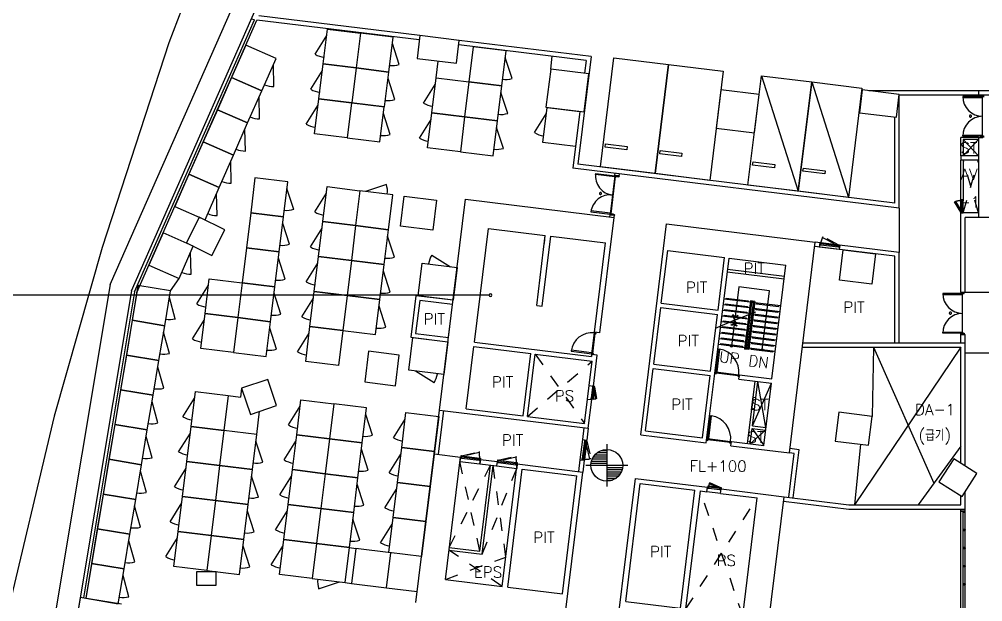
# Model space of a CAD drawing. Header units: millimetres. Extents: x -7614 to 421357, y 87385 to 341757.
# Drawn here: x 75330 to 119063, y 169668 to 196125 of the extents above; entities that cross this region are included whole.
import ezdxf
from ezdxf.enums import TextEntityAlignment as Align

# ---------------------------------------------------------------- set-up
doc = ezdxf.new("R2010")
doc.units = ezdxf.units.MM
doc.header["$LTSCALE"] = 600
doc.header["$MEASUREMENT"] = 0
doc.linetypes.add('HIDDEN', pattern=[2, 1, -1])
doc.layers.add('e-plan', color=9, linetype='CONTINUOUS')
doc.layers.add('e-room-box', color=7, linetype='CONTINUOUS')
doc.styles.add('kiahn', font='romans.shx', dxfattribs={"bigfont": 'cadhs.shx'})

msp = doc.modelspace()

# ---------------------------------------------------------------- linework, layer by layer
at = {"layer": 'e-plan'}
for p, q in [((79456, 184071), (96919, 223713)), ((80422, 183783), (97802, 223235)), ((85763, 204501), (82117, 195060)), ((80567, 183740), (86014, 196104)), ((80663, 183711), (86117, 196091)), ((86014, 196104), (85858, 196123)), ((93489, 195186), (86117, 196091)), ((93513, 195384), (86201, 196282)), ((89128, 194094), (89323, 195682)), ((89323, 195682), (90812, 195499)), ((90812, 195499), (90617, 193911)), ((90812, 195499), (90617, 193911)), ((92300, 195316), (90812, 195499)), ((82117, 195060), (79100, 185765)), ((88756, 194536), (89286, 195384)), ((92105, 193728), (92300, 195316)), ((93513, 195384), (93385, 194342)), ((95300, 195165), (93513, 195384)), ((95172, 194123), (95300, 195165)), ((101285, 194430), (95300, 195165)), ((85613, 194946), (84968, 193482)), ((86986, 194342), (85613, 194946)), ((92573, 194067), (92264, 195018)), ((101062, 194256), (95276, 194967)), ((95936, 194870), (95741, 193282)), ((97425, 194687), (95936, 194870)), ((97230, 193099), (97425, 194687)), ((86341, 192877), (86986, 194342)), ((93385, 194342), (95172, 194123)), ((94252, 193465), (94345, 194224)), ((97697, 193438), (97388, 194389)), ((99452, 193864), (99524, 194445)), ((101285, 194430), (100685, 189542)), ((101062, 194256), (100991, 193675)), ((101707, 189416), (102316, 194379)), ((102316, 194379), (104798, 194074)), ((86886, 193067), (86865, 194067)), ((88561, 192948), (89091, 193796)), ((88933, 192506), (89128, 194094)), ((90617, 193911), (89128, 194094)), ((89128, 194094), (90617, 193911)), ((90617, 193911), (90422, 192323)), ((90617, 193911), (90422, 192323)), ((90617, 193911), (92105, 193728)), ((92105, 193728), (90617, 193911)), ((99452, 193864), (99239, 192127)), ((101189, 193651), (99452, 193864)), ((104188, 189112), (104798, 194074)), ((104798, 194074), (104188, 189112)), ((104798, 194074), (107279, 193770)), ((107279, 193770), (106670, 188807)), ((84968, 193482), (84323, 192018)), ((84968, 193482), (86341, 192877)), ((86341, 192877), (84968, 193482)), ((91910, 192140), (92105, 193728)), ((92378, 192479), (92069, 193430)), ((94057, 191877), (94252, 193465)), ((94252, 193465), (95741, 193282)), ((100976, 191914), (101189, 193651)), ((108407, 188594), (109016, 193556)), ((109016, 193556), (110690, 188313)), ((109016, 193556), (111299, 193276)), ((85696, 191413), (86341, 192877)), ((93685, 192318), (94215, 193167)), ((95741, 193282), (95546, 191694)), ((95741, 193282), (95546, 191694)), ((97230, 193099), (95741, 193282)), ((95741, 193282), (97230, 193099)), ((97035, 191511), (97230, 193099)), ((107174, 192916), (106961, 191179)), ((108911, 192703), (107174, 192916)), ((110690, 188313), (111299, 193276)), ((111299, 193276), (110690, 188313)), ((111299, 193276), (112972, 188033)), ((111299, 193276), (113582, 192996)), ((113582, 192996), (112972, 188033)), ((113592, 192914), (113465, 191882)), ((115269, 192708), (113592, 192914)), ((118870, 192877), (113895, 192877)), ((124220, 192877), (118870, 192877)), ((118870, 192877), (118870, 192677)), ((86241, 191603), (86220, 192603)), ((88726, 190919), (88921, 192507)), ((88921, 192507), (90409, 192324)), ((90422, 192323), (88933, 192506)), ((97502, 191850), (97193, 192801)), ((108698, 190966), (108911, 192703)), ((115143, 191676), (115269, 192708)), ((118870, 192677), (115270, 192677)), ((115270, 187550), (115270, 192677)), ((119055, 192617), (118155, 192617)), ((118155, 192617), (118155, 192577)), ((118155, 192577), (119055, 192577)), ((124020, 192677), (118870, 192677)), ((119130, 192667), (118980, 192667)), ((118980, 192667), (118980, 192617)), ((118980, 192617), (119130, 192617)), ((119055, 190817), (119055, 192617)), ((119055, 192577), (119055, 192617)), ((84323, 192018), (83678, 190554)), ((84323, 192018), (85696, 191413)), ((85696, 191413), (84323, 192018)), ((88354, 191361), (88884, 192209)), ((90409, 192324), (90214, 190736)), ((90409, 192324), (90214, 190736)), ((91898, 192142), (90409, 192324)), ((90422, 192323), (91910, 192140)), ((91703, 190554), (91898, 192142)), ((99094, 190533), (99289, 192121)), ((99239, 192127), (100976, 191914)), ((99289, 192121), (100777, 191938)), ((92171, 190892), (91862, 191844)), ((93490, 190730), (94021, 191579)), ((93862, 190288), (94057, 191877)), ((95546, 191694), (94057, 191877)), ((94057, 191877), (95546, 191694)), ((95546, 191694), (95351, 190106)), ((95546, 191694), (95351, 190106)), ((95546, 191694), (97035, 191511)), ((97035, 191511), (95546, 191694)), ((98722, 190975), (99252, 191823)), ((100777, 191938), (100462, 189368)), ((100777, 191938), (100582, 190350)), ((113465, 191882), (115143, 191676)), ((115070, 187776), (115070, 191685)), ((85051, 189949), (85696, 191413)), ((85596, 190139), (85575, 191139)), ((96840, 189923), (97035, 191511)), ((97307, 190262), (96998, 191213)), ((106961, 191179), (108698, 190966)), ((90214, 190736), (88726, 190919)), ((90214, 190736), (91703, 190554)), ((118070, 189927), (118070, 190757)), ((118870, 190757), (118070, 190757)), ((118155, 190817), (118155, 190857)), ((118155, 190857), (119055, 190857)), ((119055, 190817), (118155, 190817)), ((118870, 190757), (118870, 187127)), ((118870, 190757), (119070, 190757)), ((118980, 190817), (119130, 190817)), ((118980, 190767), (118980, 190817)), ((119130, 190767), (118980, 190767)), ((119055, 190857), (119055, 190817)), ((83678, 190554), (83033, 189090)), ((83678, 190554), (85051, 189949)), ((85051, 189949), (83678, 190554)), ((95351, 190106), (93862, 190288)), ((100582, 190350), (99094, 190533)), ((101919, 190322), (101937, 190471)), ((102912, 190200), (101919, 190322)), ((101937, 190471), (102930, 190349)), ((102930, 190349), (102912, 190200)), ((118170, 190657), (118170, 189927)), ((118170, 189927), (118870, 190657)), ((118870, 189927), (118170, 190657)), ((118870, 190657), (118170, 190657)), ((84406, 188485), (85051, 189949)), ((95351, 190106), (96840, 189923)), ((104400, 190018), (104419, 190167)), ((105393, 189896), (104400, 190018)), ((104419, 190167), (105411, 190045)), ((105411, 190045), (105393, 189896)), ((118870, 189927), (118070, 189927)), ((118070, 189927), (118070, 189727)), ((84951, 188674), (84930, 189675)), ((115270, 187550), (100462, 189368)), ((115070, 187776), (100685, 189542)), ((104188, 189112), (101707, 189416)), ((108619, 189500), (108637, 189649)), ((109611, 189378), (108619, 189500)), ((108637, 189649), (109630, 189527)), ((109630, 189527), (109611, 189378)), ((110902, 189219), (110920, 189368)), ((110920, 189368), (111912, 189246)), ((118870, 189727), (118070, 189727)), ((118070, 187927), (118070, 189727)), ((118070, 189727), (118070, 189727)), ((118170, 189727), (118170, 187927)), ((83033, 189090), (82388, 187625)), ((83033, 189090), (84406, 188485)), ((84406, 188485), (83033, 189090)), ((101489, 189075), (101494, 189115)), ((101489, 189075), (101494, 189115)), ((102357, 188969), (101489, 189075)), ((102357, 188969), (101489, 189075)), ((101494, 189115), (102362, 189008)), ((101494, 189115), (102362, 189008)), ((102362, 189008), (102149, 187272)), ((102362, 189008), (102149, 187272)), ((102191, 187287), (102399, 188984)), ((102191, 187287), (102399, 188984)), ((102362, 189008), (102357, 188969)), ((102362, 189008), (102357, 188969)), ((102362, 189008), (102365, 189033)), ((102365, 189033), (102362, 189008)), ((102402, 189004), (102362, 189008)), ((102362, 189008), (102402, 189004)), ((102365, 189033), (102377, 189133)), ((102564, 189009), (102365, 189033)), ((102365, 189033), (102564, 189009)), ((102564, 189009), (102365, 189033)), ((102399, 188984), (102402, 189004)), ((102402, 189004), (102399, 188984)), ((102519, 188969), (102399, 188984)), ((102399, 188984), (102519, 188969)), ((102521, 188989), (102519, 188969)), ((102519, 188969), (102521, 188989)), ((102561, 188984), (102521, 188989)), ((102521, 188989), (102561, 188984)), ((102564, 189009), (102561, 188984)), ((102561, 188984), (102564, 189009)), ((102564, 189009), (102576, 189108)), ((106670, 188807), (104188, 189112)), ((111894, 189098), (110902, 189219)), ((111912, 189246), (111894, 189098)), ((86030, 188923), (85835, 187335)), ((87519, 188740), (86030, 188923)), ((87324, 187152), (87519, 188740)), ((89110, 186933), (89305, 188521)), ((89305, 188521), (90794, 188338)), ((91994, 188617), (91042, 188308)), ((110690, 188313), (108407, 188594)), ((83761, 187021), (84406, 188485)), ((84306, 187210), (84285, 188210)), ((87791, 187491), (87482, 188443)), ((88739, 187375), (89269, 188223)), ((90794, 188338), (90599, 186750)), ((90794, 188338), (90599, 186750)), ((92283, 188155), (90794, 188338)), ((92088, 186567), (92283, 188155)), ((92631, 186722), (92799, 188092)), ((92799, 188092), (94268, 187912)), ((112972, 188033), (110690, 188313)), ((82388, 187625), (83761, 187021)), ((94268, 187912), (94100, 186542)), ((94407, 178374), (95583, 187952)), ((95583, 187952), (102332, 187123)), ((118170, 187927), (118070, 187927)), ((118070, 187927), (118170, 187927)), ((118070, 187892), (118070, 187927)), ((118070, 187362), (118070, 187892)), ((118120, 187892), (118070, 187892)), ((118120, 187877), (118120, 187892)), ((118120, 187377), (118120, 187877)), ((118170, 187877), (118120, 187877)), ((118170, 187927), (118170, 187892)), ((118170, 187892), (118170, 187877)), ((118170, 187377), (118170, 187877)), ((85835, 187335), (85640, 185747)), ((87324, 187152), (85835, 187335)), ((85835, 187335), (87324, 187152)), ((101285, 187418), (101280, 187378)), ((101285, 187418), (101280, 187378)), ((101280, 187378), (102149, 187272)), ((101280, 187378), (102149, 187272)), ((102154, 187311), (101285, 187418)), ((102154, 187311), (101285, 187418)), ((102134, 187147), (102146, 187247)), ((102149, 187272), (102146, 187247)), ((102146, 187247), (102149, 187272)), ((102344, 187222), (102146, 187247)), ((102146, 187247), (102344, 187222)), ((102344, 187222), (102146, 187247)), ((102149, 187272), (102154, 187311)), ((102149, 187272), (102154, 187311)), ((102189, 187267), (102149, 187272)), ((102149, 187272), (102189, 187267)), ((102191, 187287), (102189, 187267)), ((102189, 187267), (102191, 187287)), ((102310, 187272), (102191, 187287)), ((102191, 187287), (102310, 187272)), ((102308, 187252), (102310, 187272)), ((102310, 187272), (102308, 187252)), ((102347, 187247), (102308, 187252)), ((102308, 187252), (102347, 187247)), ((102332, 187123), (102344, 187222)), ((102344, 187222), (102347, 187247)), ((102347, 187247), (102344, 187222)), ((118120, 187362), (118070, 187362)), ((118070, 187362), (118070, 187327)), ((118870, 187327), (118070, 187327)), ((118070, 187127), (118070, 187327)), ((118070, 187327), (118170, 187327)), ((118170, 187377), (118120, 187377)), ((118120, 187377), (118120, 187362)), ((118170, 187362), (118170, 187377)), ((118170, 187327), (118170, 187362)), ((83494, 187138), (82914, 185974)), ((84658, 186558), (83494, 187138)), ((87129, 185564), (87324, 187152)), ((87596, 185903), (87287, 186855)), ((88916, 185345), (89110, 186933)), ((89110, 186933), (90599, 186750)), ((90599, 186750), (89110, 186933)), ((90599, 186750), (90404, 185162)), ((90599, 186750), (90404, 185162)), ((92088, 186567), (90599, 186750)), ((90599, 186750), (92088, 186567)), ((101689, 181882), (102332, 187123)), ((103538, 177253), (104714, 186831)), ((104714, 186831), (111464, 186002)), ((118070, 183727), (118070, 187127)), ((118270, 183727), (118270, 187127)), ((118870, 187127), (118270, 187127)), ((118870, 187127), (118270, 187127)), ((124070, 187127), (118870, 187127)), ((81858, 186422), (81213, 184957)), ((83230, 185817), (81858, 186422)), ((84078, 185394), (84658, 186558)), ((88544, 185787), (89074, 186635)), ((91893, 184979), (92088, 186567)), ((94100, 186542), (92631, 186722)), ((95994, 181453), (96628, 186615)), ((96628, 186615), (99208, 186298)), ((82914, 185974), (84078, 185394)), ((92361, 185318), (92052, 186270)), ((98818, 183121), (99208, 186298)), ((99066, 183091), (99456, 186267)), ((99165, 185947), (99208, 186298)), ((99412, 185907), (99456, 186267)), ((99456, 186267), (101938, 185963)), ((101441, 181913), (101938, 185963)), ((110288, 176424), (111464, 186002)), ((115270, 185534), (111464, 186002)), ((111662, 185978), (111638, 185779)), ((111672, 185976), (111660, 185877)), ((111660, 185877), (111695, 185873)), ((111707, 185972), (111672, 185976)), ((111695, 185873), (111710, 185871)), ((111701, 185922), (111707, 185972)), ((111716, 185921), (111701, 185922)), ((112531, 185871), (111707, 185972)), ((111710, 185871), (111716, 185921)), ((112504, 185773), (111710, 185871)), ((112510, 185823), (111716, 185921)), ((112525, 185821), (112531, 185871)), ((112531, 185871), (112565, 185867)), ((112575, 185865), (112551, 185667)), ((112565, 185867), (112553, 185767)), ((79100, 185765), (76912, 178097)), ((82585, 184353), (83230, 185817)), ((83131, 184542), (83109, 185542)), ((85640, 185747), (85445, 184159)), ((87129, 185564), (85640, 185747)), ((85640, 185747), (87129, 185564)), ((86934, 183976), (87129, 185564)), ((104474, 183233), (104767, 185615)), ((104767, 185615), (107347, 185298)), ((115070, 185358), (111439, 185803)), ((112551, 185667), (111638, 185779)), ((112551, 185667), (111638, 185779)), ((112504, 185773), (112510, 185823)), ((112518, 185772), (112504, 185773)), ((112510, 185823), (112525, 185821)), ((112553, 185767), (112518, 185772)), ((112551, 185667), (112551, 185667)), ((112561, 184275), (112730, 185645)), ((112730, 185645), (114199, 185465)), ((114199, 185465), (114030, 184095)), ((115270, 181427), (115270, 185534)), ((87401, 184315), (87092, 185267)), ((88349, 184199), (88879, 185047)), ((88721, 183757), (88916, 185345)), ((90404, 185162), (88916, 185345)), ((88916, 185345), (90404, 185162)), ((90404, 185162), (90209, 183574)), ((90404, 185162), (90209, 183574)), ((90404, 185162), (91893, 184979)), ((91893, 184979), (90404, 185162)), ((93431, 183556), (93614, 185045)), ((93614, 185045), (95202, 184850)), ((94056, 185417), (94904, 184887)), ((106888, 179914), (107546, 185274)), ((107055, 182916), (107347, 185298)), ((107546, 185274), (110126, 184957)), ((115070, 181427), (115070, 185358)), ((81213, 184957), (82585, 184353)), ((91698, 183391), (91893, 184979)), ((92166, 183730), (91857, 184682)), ((95202, 184850), (95019, 183361)), ((107470, 184659), (110051, 184342)), ((107485, 184778), (110065, 184461)), ((109493, 179796), (110126, 184957)), ((82196, 183783), (82585, 184353)), ((83761, 182754), (83956, 184342)), ((83956, 184342), (85445, 184159)), ((85445, 184159), (85250, 182571)), ((85445, 184159), (85250, 182571)), ((85445, 184159), (86934, 183976)), ((86934, 183976), (85445, 184159)), ((114030, 184095), (112561, 184275)), ((79456, 184071), (75970, 163180)), ((80422, 183783), (76970, 163097)), ((80567, 183740), (78248, 169842)), ((80663, 183711), (78347, 169826)), ((80717, 184029), (80453, 182451)), ((82196, 183783), (80717, 184029)), ((81933, 182204), (82196, 183783)), ((83390, 183196), (83920, 184044)), ((86739, 182388), (86934, 183976)), ((87206, 182727), (86897, 183678)), ((88526, 182169), (88721, 183757)), ((90209, 183574), (88721, 183757)), ((88721, 183757), (90209, 183574)), ((107990, 183965), (107824, 182615)), ((109379, 183794), (107990, 183965)), ((109049, 181110), (109379, 183794)), ((118070, 183727), (118270, 183727)), ((118220, 183717), (118070, 183717)), ((118070, 183717), (118070, 183667)), ((118220, 183667), (118220, 183717)), ((118270, 183727), (123220, 183727)), ((82414, 182523), (82147, 183487)), ((88154, 182611), (88684, 183459)), ((90209, 183574), (90014, 181986)), ((90209, 183574), (90014, 181986)), ((90209, 183574), (91698, 183391)), ((91698, 183391), (90209, 183574)), ((91503, 181803), (91698, 183391)), ((93332, 183568), (93100, 181683)), ((93506, 183346), (93323, 181857)), ((95019, 183361), (93332, 183568)), ((95019, 183361), (93431, 183556)), ((94995, 183163), (93506, 183346)), ((108509, 183272), (107318, 183418)), ((107417, 183406), (107423, 183455)), ((107423, 183455), (108416, 183333)), ((108517, 183336), (108247, 181143)), ((108552, 183292), (108292, 181177)), ((108573, 183264), (108320, 181199)), ((108643, 183255), (108389, 181191)), ((108416, 183333), (108410, 183284)), ((108671, 183277), (108411, 181163)), ((108715, 183312), (108446, 181118)), ((108715, 183312), (108517, 183336)), ((108668, 183252), (108549, 183267)), ((108671, 183277), (108552, 183292)), ((109898, 183101), (108707, 183247)), ((118145, 183667), (117245, 183667)), ((117245, 183667), (117245, 183627)), ((117245, 183627), (118145, 183627)), ((118070, 183667), (118220, 183667)), ((118145, 181867), (118145, 183667)), ((118145, 183627), (118145, 183667)), ((91971, 182142), (91662, 183093)), ((94812, 181674), (94995, 183163)), ((98818, 183121), (99066, 183091)), ((104133, 180454), (104450, 183035)), ((104450, 183035), (107030, 182718)), ((104474, 183233), (107055, 182916)), ((108445, 182756), (107254, 182902)), ((108477, 183014), (107286, 183160)), ((107354, 182890), (107360, 182939)), ((107360, 182939), (108352, 182817)), ((107385, 183148), (107391, 183197)), ((107391, 183197), (108384, 183075)), ((108741, 182826), (107850, 182475)), ((108352, 182817), (108346, 182768)), ((108384, 183075), (108378, 183026)), ((108542, 183006), (108517, 183009)), ((108636, 182994), (108611, 182997)), ((109867, 182843), (108676, 182989)), ((108769, 182927), (108775, 182977)), ((109761, 182805), (108769, 182927)), ((108801, 183185), (108807, 183235)), ((109793, 183064), (108801, 183185)), ((109767, 182855), (109761, 182805)), ((109799, 183113), (109793, 183064)), ((80453, 182451), (80190, 180873)), ((81933, 182204), (80453, 182451)), ((80453, 182451), (81933, 182204)), ((83195, 181608), (83725, 182456)), ((83566, 181166), (83761, 182754)), ((85250, 182571), (83761, 182754)), ((83761, 182754), (85250, 182571)), ((85250, 182571), (85055, 180983)), ((85250, 182571), (85055, 180983)), ((85250, 182571), (86739, 182388)), ((86739, 182388), (85250, 182571)), ((86544, 180800), (86739, 182388)), ((106713, 180137), (107030, 182718)), ((107758, 182436), (106925, 182083)), ((108382, 182239), (107191, 182386)), ((108414, 182497), (107223, 182644)), ((107290, 182373), (107296, 182423)), ((107296, 182423), (108289, 182301)), ((107322, 182632), (107328, 182681)), ((107328, 182681), (108321, 182559)), ((107716, 182695), (107693, 182664)), ((107693, 182664), (107818, 182571)), ((107824, 182615), (107716, 182695)), ((107850, 182475), (107755, 182571)), ((107755, 182571), (107853, 182340)), ((107853, 182340), (107758, 182436)), ((107818, 182571), (107966, 182630)), ((107947, 182666), (107824, 182615)), ((107966, 182630), (107947, 182666)), ((108321, 182559), (108315, 182510)), ((108478, 182490), (108453, 182493)), ((108510, 182748), (108485, 182751)), ((108573, 182478), (108548, 182481)), ((108604, 182736), (108579, 182739)), ((109803, 182327), (108612, 182473)), ((109835, 182585), (108644, 182731)), ((108705, 182411), (108712, 182461)), ((109698, 182289), (108705, 182411)), ((108737, 182669), (108743, 182719)), ((109730, 182547), (108737, 182669)), ((109736, 182597), (109730, 182547)), ((81669, 180626), (81933, 182204)), ((87012, 181139), (86702, 182090)), ((88331, 180581), (88526, 182169)), ((90014, 181986), (88526, 182169)), ((88526, 182169), (90014, 181986)), ((90014, 181986), (89819, 180398)), ((90014, 181986), (91503, 181803)), ((108350, 181981), (107159, 182128)), ((107259, 182115), (107265, 182165)), ((107265, 182165), (108257, 182043)), ((107643, 182252), (107787, 182313)), ((107658, 182217), (107643, 182252)), ((107781, 182268), (107658, 182217)), ((107781, 182268), (107660, 181280)), ((107888, 182188), (107781, 182268)), ((107787, 182313), (107915, 182219)), ((107915, 182219), (107888, 182188)), ((108257, 182043), (108251, 181994)), ((108289, 182301), (108283, 182252)), ((108415, 181973), (108390, 181976)), ((108447, 182231), (108422, 182235)), ((108509, 181962), (108484, 181965)), ((108541, 182220), (108516, 182223)), ((109740, 181811), (108549, 181957)), ((109772, 182069), (108581, 182215)), ((108642, 181895), (108648, 181945)), ((108674, 182153), (108680, 182203)), ((109666, 182031), (108674, 182153)), ((109672, 182081), (109666, 182031)), ((109704, 182339), (109698, 182289)), ((82151, 180945), (81883, 181908)), ((87959, 181023), (88489, 181871)), ((93017, 180182), (93200, 181670)), ((93100, 181683), (94788, 181475)), ((93200, 181670), (94788, 181475)), ((93323, 181857), (94812, 181674)), ((101321, 180935, 0), (101436, 181878, 0)), ((101363, 180950, 0), (101474, 181853, 0)), ((101689, 181882), (101441, 181913)), ((108287, 181465), (107096, 181611)), ((108319, 181723), (107128, 181870)), ((107195, 181599), (107201, 181649)), ((107201, 181649), (108194, 181527)), ((107227, 181857), (107233, 181907)), ((107233, 181907), (108226, 181785)), ((108194, 181527), (108188, 181477)), ((108226, 181785), (108219, 181735)), ((108383, 181715), (108358, 181718)), ((108478, 181704), (108453, 181707)), ((109708, 181553), (108517, 181699)), ((108610, 181637), (108616, 181687)), ((109603, 181515), (108610, 181637)), ((109635, 181773), (108642, 181895)), ((109609, 181565), (109603, 181515)), ((109641, 181823), (109635, 181773)), ((117245, 181867), (117245, 181907)), ((117245, 181907), (118145, 181907)), ((118145, 181867), (117245, 181867)), ((118070, 181867), (118220, 181867)), ((118070, 181817), (118070, 181867)), ((118220, 181817), (118070, 181817)), ((118070, 181427), (118070, 181807)), ((118070, 181807), (118270, 181807)), ((118145, 181907), (118145, 181867)), ((118220, 181867), (118220, 181817)), ((118270, 181427), (118270, 181807)), ((85055, 180983), (83566, 181166)), ((94788, 181475), (94605, 179987)), ((95622, 178426), (95970, 181255)), ((95970, 181255), (98550, 180938)), ((95994, 181453), (101304, 180801)), ((106947, 180108), (107075, 181150)), ((107114, 181145), (106986, 180104)), ((108255, 181207), (107064, 181353)), ((107075, 181150), (107114, 181145)), ((107164, 181341), (107170, 181391)), ((107170, 181391), (108162, 181269)), ((108162, 181269), (108156, 181219)), ((108446, 181118), (108247, 181143)), ((108411, 181163), (108292, 181177)), ((108414, 181188), (108295, 181202)), ((108352, 181457), (108327, 181460)), ((108446, 181446), (108421, 181449)), ((109645, 181036), (108454, 181183)), ((109677, 181295), (108486, 181441)), ((108547, 181121), (108553, 181171)), ((109540, 180999), (108547, 181121)), ((108579, 181379), (108585, 181429)), ((109571, 181257), (108579, 181379)), ((109577, 181307), (109571, 181257)), ((110877, 181227), (118070, 181227)), ((110902, 181427), (118270, 181427)), ((118070, 181227), (113241, 174077)), ((114107, 181227), (114039, 178089)), ((114107, 181227), (116844, 175058)), ((118070, 175957), (118070, 181227)), ((118270, 175832), (118270, 181427)), ((80190, 180873), (79927, 179295)), ((80190, 180873), (81669, 180626)), ((81669, 180626), (80190, 180873)), ((81406, 179048), (81669, 180626)), ((85055, 180983), (86544, 180800)), ((91183, 181042), (91012, 179652)), ((92573, 180871), (91183, 181042)), ((92402, 179481), (92573, 180871)), ((98203, 178109), (98550, 180938)), ((98401, 178085), (98749, 180914)), ((98749, 180914), (101329, 180597)), ((101304, 180801), (101316, 180901)), ((101304, 180801), (101316, 180901)), ((101316, 180901), (101304, 180801)), ((101564, 180870), (101316, 180901)), ((101392, 179466), (101564, 180870)), ((109546, 181049), (109540, 180999)), ((118270, 180977), (121420, 180977)), ((81888, 179366), (81620, 180330)), ((89819, 180398), (88331, 180581)), ((94605, 179987), (93017, 180182)), ((101193, 179490), (101329, 180597)), ((103761, 177427), (104108, 180255)), ((104108, 180255), (106689, 179939)), ((104133, 180454), (106713, 180137)), ((86610, 179762), (85425, 179365)), ((87007, 178576), (86610, 179762)), ((94163, 179615), (93315, 180145)), ((106342, 177110), (106689, 179939)), ((106516, 176887), (106888, 179914)), ((106922, 180111), (106912, 180032)), ((106912, 180032), (106957, 180027)), ((106947, 180108), (106922, 180111)), ((106942, 180069), (106947, 180108)), ((106962, 180066), (106942, 180069)), ((106986, 180104), (106947, 180108)), ((106947, 180108), (107989, 179980)), ((106957, 180027), (106962, 180066)), ((106962, 180066), (107964, 179943)), ((107959, 179904), (107964, 179943)), ((108004, 179898), (107959, 179904)), ((107964, 179943), (107984, 179941)), ((107984, 179941), (107989, 179980)), ((107989, 179980), (108014, 179977)), ((107999, 179778), (108024, 179976)), ((107999, 179778), (109468, 179597)), ((108014, 179977), (108004, 179898)), ((108024, 179976), (109493, 179796)), ((85425, 179365), (85375, 178963)), ((85425, 179365), (85821, 178180)), ((91012, 179652), (92402, 179481)), ((101118, 178875), (101193, 179490)), ((101193, 179490), (101392, 179466)), ((101345, 179411), (101284, 178915)), ((101395, 179405), (101334, 178909)), ((101347, 179426), (101345, 179411)), ((101345, 179411), (101395, 179405)), ((101351, 179461), (101347, 179426)), ((101450, 179448), (101351, 179461)), ((101446, 179414), (101381, 178888)), ((101395, 179405), (101396, 179420)), ((101396, 179420), (101446, 179414)), ((101446, 179414), (101450, 179448)), ((108605, 177658), (109468, 179597)), ((108643, 178948), (108734, 179688)), ((108762, 178933), (108853, 179673)), ((109221, 177582), (108853, 179673)), ((109121, 176769), (109468, 179597)), ((79927, 179295), (79663, 177717)), ((79927, 179295), (81406, 179048)), ((81406, 179048), (79927, 179295)), ((81143, 177470), (81406, 179048)), ((82760, 178069), (83290, 178917)), ((83132, 177627), (83327, 179215)), ((83327, 179215), (84816, 179032)), ((84816, 179032), (84621, 177444)), ((84816, 179032), (85375, 178963)), ((100982, 177768), (101118, 178875)), ((101118, 178875), (101316, 178850)), ((101278, 178865), (101282, 178900)), ((101282, 178900), (101284, 178915)), ((101284, 178915), (101334, 178909)), ((101334, 178909), (101332, 178894)), ((101332, 178894), (101381, 178888)), ((101381, 178888), (101377, 178853)), ((108637, 178979), (108564, 178384)), ((108574, 178382), (108647, 178978)), ((108647, 178978), (108637, 178979)), ((108762, 178933), (108643, 178948)), ((108696, 178397), (108762, 178933)), ((81624, 177788), (81357, 178752)), ((85821, 178180), (87007, 178576)), ((87551, 177698), (88081, 178546)), ((87922, 177256), (88117, 178844)), ((88117, 178844), (89606, 178661)), ((89606, 178661), (89411, 177073)), ((89606, 178661), (89411, 177073)), ((91095, 178478), (89606, 178661)), ((90900, 176890), (91095, 178478)), ((101156, 177545), (101316, 178850)), ((101377, 178853), (101278, 178865)), ((76912, 178097), (74690, 168710)), ((86109, 177261), (86239, 178320)), ((91367, 177229), (91058, 178180)), ((92688, 176671), (92883, 178259)), ((92883, 178259), (94372, 178076)), ((94163, 176389), (94407, 178374)), ((94372, 178076), (94177, 176488)), ((94362, 176364), (94605, 178349)), ((94407, 178374), (101156, 177545)), ((95622, 178426), (98203, 178109)), ((98401, 178085), (100982, 177768)), ((106575, 177081), (106703, 178122)), ((106743, 178118), (106615, 177076)), ((106703, 178122), (106743, 178118)), ((108386, 176859), (108577, 178412)), ((108564, 178384), (108574, 178382)), ((108577, 178412), (108696, 178397)), ((108605, 177658), (108696, 178397)), ((112530, 178274), (112369, 176964)), ((114039, 178089), (112530, 178274)), ((113878, 176779), (114039, 178089)), ((79663, 177717), (79400, 176138)), ((79663, 177717), (81143, 177470)), ((81143, 177470), (79663, 177717)), ((82937, 176039), (83132, 177627)), ((84621, 177444), (83132, 177627)), ((83132, 177627), (84621, 177444)), ((92316, 177112), (92847, 177961)), ((100958, 177569), (100892, 177033)), ((108605, 177658), (109221, 177582)), ((80879, 175892), (81143, 177470)), ((81361, 176210), (81093, 177174)), ((82565, 176481), (83095, 177329)), ((84621, 177444), (84426, 175856)), ((84621, 177444), (84426, 175856)), ((86109, 177261), (84621, 177444)), ((85914, 175673), (86109, 177261)), ((87727, 175668), (87922, 177256)), ((89411, 177073), (87922, 177256)), ((87922, 177256), (89411, 177073)), ((101156, 177545), (101090, 177009)), ((103538, 177253), (106516, 176887)), ((103761, 177427), (106342, 177110)), ((108506, 176844), (108591, 177539)), ((109206, 177463), (108506, 176844)), ((108591, 177539), (109121, 176769)), ((108591, 177539), (109206, 177463)), ((86382, 176012), (86073, 176963)), ((87356, 176110), (87886, 176958)), ((89411, 177073), (89216, 175485)), ((89411, 177073), (89216, 175485)), ((89411, 177073), (90900, 176890)), ((90900, 176890), (89411, 177073)), ((90705, 175302), (90900, 176890)), ((100892, 177033), (100780, 176120)), ((100892, 177033), (100780, 176120)), ((100892, 177033), (100780, 176120)), ((100984, 176962), (100886, 176168)), ((100892, 177033), (101090, 177009)), ((101033, 176956), (100936, 176162)), ((100986, 176977), (100984, 176962)), ((101085, 176964), (100984, 176141)), ((100984, 176962), (101033, 176956)), ((100990, 177011), (100986, 176977)), ((101089, 176999), (100990, 177011)), ((101033, 176956), (101035, 176970)), ((101035, 176970), (101085, 176964)), ((101085, 176964), (101089, 176999)), ((102000, 176824), (102000, 174904)), ((106550, 177084), (106540, 177005)), ((106540, 177005), (106585, 176999)), ((106575, 177081), (106550, 177084)), ((106570, 177041), (106575, 177081)), ((106590, 177039), (106570, 177041)), ((106615, 177076), (106575, 177081)), ((106575, 177081), (107617, 176953)), ((106585, 176999), (106590, 177039)), ((106590, 177039), (107592, 176916)), ((107588, 176876), (107592, 176916)), ((107632, 176871), (107588, 176876)), ((107592, 176916), (107612, 176914)), ((107612, 176914), (107617, 176953)), ((107617, 176953), (107642, 176950)), ((107628, 176750), (107652, 176949)), ((107628, 176750), (110288, 176424)), ((107642, 176950), (107632, 176871)), ((107652, 176949), (109121, 176769)), ((112369, 176964), (113878, 176779)), ((113520, 176823), (113241, 174077)), ((118070, 176740), (116128, 174077)), ((91172, 175641), (90863, 176592)), ((92121, 175524), (92652, 176373)), ((92493, 175082), (92688, 176671)), ((94177, 176488), (92688, 176671)), ((92688, 176671), (94177, 176488)), ((93334, 169639), (94163, 176389)), ((94177, 176488), (93982, 174900)), ((94163, 176389), (95354, 176242)), ((95371, 176301), (95359, 176201)), ((95406, 176296), (95371, 176301)), ((95400, 176247), (95406, 176296)), ((95415, 176245), (95400, 176247)), ((95406, 176296), (96230, 176195)), ((95409, 176195), (95415, 176245)), ((95415, 176245), (96209, 176148)), ((101391, 176248), (102000, 176248)), ((101463, 176344), (102000, 176344)), ((101568, 176440), (102000, 176440)), ((101741, 176536), (102000, 176536)), ((110260, 174412), (110504, 176397)), ((110504, 176397), (110288, 176424)), ((110726, 176571), (110312, 176622)), ((110458, 174388), (110726, 176571)), ((79400, 176138), (79137, 174560)), ((79400, 176138), (80879, 175892)), ((80879, 175892), (79400, 176138)), ((80616, 174313), (80879, 175892)), ((82742, 174451), (82937, 176039)), ((84426, 175856), (82937, 176039)), ((82937, 176039), (84426, 175856)), ((84426, 175856), (84231, 174268)), ((84426, 175856), (84231, 174268)), ((84426, 175856), (85914, 175673)), ((85914, 175673), (84426, 175856)), ((94672, 170684), (95354, 176242)), ((95354, 176242), (95330, 176044)), ((95330, 176044), (96243, 175932)), ((95359, 176201), (95394, 176197)), ((95394, 176197), (95409, 176195)), ((95409, 176195), (96203, 176098)), ((96203, 176098), (96209, 176148)), ((96218, 176096), (96203, 176098)), ((96209, 176148), (96224, 176146)), ((96253, 176092), (96218, 176096)), ((96224, 176146), (96230, 176195)), ((96230, 176195), (96265, 176191)), ((96239, 171963), (96719, 175873)), ((96267, 176130), (96243, 175932)), ((96243, 175932), (96267, 176130)), ((96243, 175932), (96997, 175839)), ((96265, 176191), (96253, 176092)), ((96267, 176130), (97022, 176038)), ((96267, 176130), (97022, 176038)), ((96344, 171829), (96838, 175859)), ((97022, 176038), (96997, 175839)), ((97022, 176038), (96997, 175839)), ((96997, 175839), (97910, 175727)), ((97039, 176096), (97027, 175997)), ((97027, 175997), (97061, 175992)), ((97074, 176092), (97039, 176096)), ((97061, 175992), (97076, 175991)), ((97068, 176042), (97074, 176092)), ((97082, 176040), (97068, 176042)), ((97074, 176092), (97897, 175991)), ((97076, 175991), (97082, 176040)), ((97076, 175991), (97870, 175893)), ((97082, 176040), (97876, 175943)), ((97252, 170367), (97935, 175926)), ((97870, 175893), (97876, 175943)), ((97885, 175891), (97870, 175893)), ((97876, 175943), (97891, 175941)), ((97920, 175887), (97885, 175891)), ((97891, 175941), (97897, 175991)), ((97897, 175991), (97932, 175986)), ((97935, 175926), (97910, 175727)), ((97932, 175986), (97920, 175887)), ((97935, 175926), (100912, 175560)), ((100780, 176120), (100714, 175584)), ((100780, 176120), (100978, 176096)), ((100880, 176118), (100885, 176153)), ((100980, 176106), (100880, 176118)), ((100885, 176153), (100886, 176168)), ((100886, 176168), (100936, 176162)), ((100978, 176096), (100912, 175560)), ((100936, 176162), (100934, 176147)), ((100934, 176147), (100984, 176141)), ((100984, 176141), (100980, 176106)), ((101040, 175864), (102960, 175864)), ((101286, 175960), (102000, 175960)), ((101306, 176056), (102000, 176056)), ((101340, 176152), (102000, 176152)), ((117746, 176166), (117074, 175112)), ((118800, 175495), (117746, 176166)), ((81098, 174632), (80830, 175596)), ((82370, 174893), (82900, 175741)), ((85719, 174085), (85914, 175673)), ((86187, 174424), (85878, 175375)), ((87161, 174522), (87691, 175370)), ((87532, 174080), (87727, 175668)), ((89216, 175485), (87727, 175668)), ((87727, 175668), (89216, 175485)), ((89216, 175485), (89021, 173897)), ((89216, 175485), (89021, 173897)), ((89216, 175485), (90705, 175302)), ((90705, 175302), (89216, 175485)), ((97500, 170337), (98159, 175697)), ((98159, 175697), (100640, 175392)), ((99982, 170032), (100640, 175392)), ((100084, 168811), (100912, 175560)), ((102000, 175768), (102713, 175768)), ((102000, 175672), (102694, 175672)), ((102000, 175576), (102660, 175576)), ((102000, 175480), (102609, 175480)), ((102000, 175384), (102537, 175384)), ((118128, 174441), (118800, 175495)), ((90510, 173714), (90705, 175302)), ((90977, 174053), (90668, 175004)), ((92298, 173494), (92493, 175082)), ((93982, 174900), (92493, 175082)), ((92493, 175082), (93982, 174900)), ((102000, 175288), (102432, 175288)), ((102000, 175192), (102258, 175192)), ((102466, 168518), (103295, 175267)), ((102860, 169679), (103518, 175038)), ((103295, 175267), (106570, 174865)), ((103518, 175038), (106000, 174734)), ((117074, 175112), (118128, 174441)), ((79137, 174560), (78873, 172982)), ((80616, 174313), (79137, 174560)), ((79137, 174560), (80616, 174313)), ((91927, 173936), (92457, 174785)), ((93982, 174900), (93787, 173312)), ((105342, 169374), (106000, 174734)), ((105590, 169344), (106248, 174703)), ((106248, 174703), (106546, 174667)), ((106546, 174667), (106570, 174865)), ((107161, 174591), (106546, 174667)), ((106587, 174924), (106575, 174824)), ((106575, 174824), (106610, 174820)), ((106622, 174919), (106587, 174924)), ((106610, 174820), (106625, 174818)), ((106616, 174870), (106622, 174919)), ((106631, 174868), (106616, 174870)), ((107148, 174855), (106622, 174919)), ((106625, 174818), (106631, 174868)), ((107121, 174757), (106625, 174818)), ((107127, 174807), (106631, 174868)), ((107121, 174757), (107127, 174807)), ((107136, 174755), (107121, 174757)), ((107127, 174807), (107142, 174805)), ((107171, 174751), (107136, 174755)), ((107142, 174805), (107148, 174855)), ((107148, 174855), (107183, 174850)), ((107161, 174591), (107185, 174790)), ((107161, 174591), (108828, 174386)), ((107183, 174850), (107171, 174751)), ((107185, 174790), (110044, 174439)), ((118270, 173877), (118270, 174663)), ((80353, 172735), (80616, 174313)), ((82175, 173305), (82705, 174153)), ((82547, 172863), (82742, 174451)), ((84231, 174268), (82742, 174451)), ((82742, 174451), (84231, 174268)), ((84231, 174268), (84036, 172680)), ((84231, 174268), (84036, 172680)), ((84231, 174268), (85719, 174085)), ((85719, 174085), (84231, 174268)), ((85524, 172497), (85719, 174085)), ((87337, 172491), (87532, 174080)), ((89021, 173897), (87532, 174080)), ((87532, 174080), (89021, 173897)), ((108170, 169027), (108828, 174386)), ((109215, 167689), (110044, 174439)), ((110018, 174240), (112980, 173877)), ((110043, 174439), (112992, 174077)), ((112992, 174077), (118070, 174077)), ((118070, 174077), (118070, 174475)), ((80834, 173054), (80567, 174018)), ((85992, 172836), (85683, 173787)), ((86966, 172933), (87496, 173782)), ((89021, 173897), (88826, 172309)), ((89021, 173897), (88826, 172309)), ((89021, 173897), (90510, 173714)), ((90510, 173714), (89021, 173897)), ((90315, 172126), (90510, 173714)), ((112980, 173877), (118270, 173877)), ((118070, 173784), (118070, 173877)), ((118270, 173784), (118070, 173784)), ((118070, 173784), (118270, 173784)), ((118070, 168784), (118070, 173784)), ((118170, 173774), (118170, 173734)), ((118270, 173774), (118170, 173774)), ((118170, 168814), (118170, 173754)), ((118170, 173734), (118270, 173734)), ((118270, 173784), (118270, 173877)), ((118270, 173734), (118270, 173774)), ((118270, 168814), (118270, 173754)), ((90782, 172465), (90473, 173416)), ((91732, 172348), (92262, 173197)), ((92103, 171906), (92298, 173494)), ((93787, 173312), (92298, 173494)), ((92298, 173494), (93787, 173312)), ((93787, 173312), (93592, 171723)), ((78873, 172982), (78610, 171404)), ((78873, 172982), (80353, 172735)), ((80353, 172735), (78873, 172982)), ((82352, 171275), (82547, 172863)), ((84036, 172680), (82547, 172863)), ((82547, 172863), (84036, 172680)), ((118170, 172951), (118170, 172911)), ((118270, 172951), (118170, 172951)), ((118170, 172911), (118270, 172911)), ((118270, 172911), (118270, 172951)), ((80089, 171157), (80353, 172735)), ((80571, 171476), (80303, 172439)), ((81980, 171717), (82510, 172565)), ((84036, 172680), (83841, 171092)), ((84036, 172680), (83841, 171092)), ((84036, 172680), (85524, 172497)), ((85524, 172497), (84036, 172680)), ((85329, 170909), (85524, 172497)), ((87142, 170903), (87337, 172491)), ((88826, 172309), (87337, 172491)), ((87337, 172491), (88826, 172309)), ((88826, 172309), (88631, 170721)), ((88826, 172309), (88631, 170721)), ((88826, 172309), (90315, 172126)), ((90315, 172126), (88826, 172309)), ((85797, 171248), (85488, 172199)), ((86771, 171345), (87301, 172194)), ((90120, 170538), (90315, 172126)), ((90315, 172126), (90613, 172089)), ((90613, 172089), (90418, 170501)), ((92201, 171894), (90613, 172089)), ((92006, 170306), (92201, 171894)), ((93592, 171723), (92103, 171906)), ((94835, 172014), (96344, 171829)), ((94850, 172133), (96239, 171963)), ((118170, 172127), (118170, 172087)), ((118270, 172127), (118170, 172127)), ((118170, 172087), (118270, 172087)), ((118270, 172087), (118270, 172127)), ((78610, 171404), (78347, 169826)), ((80089, 171157), (78610, 171404)), ((78610, 171404), (80089, 171157)), ((79826, 169579), (80089, 171157)), ((83841, 171092), (82352, 171275)), ((83841, 171092), (85329, 170909)), ((118170, 171304), (118170, 171264)), ((118270, 171304), (118170, 171304)), ((118170, 171264), (118270, 171264)), ((118270, 171264), (118270, 171304)), ((80308, 169897), (80040, 170861)), ((88631, 170721), (87142, 170903)), ((88631, 170721), (90120, 170538)), ((88920, 170259), (89872, 170568)), ((94672, 170684), (97252, 170367)), ((90120, 170538), (90418, 170501)), ((90418, 170501), (92006, 170306)), ((92006, 170306), (93395, 170136)), ((97500, 170337), (99982, 170032)), ((118170, 170481), (118170, 170441)), ((118270, 170481), (118170, 170481)), ((118170, 170441), (118270, 170441)), ((118270, 170441), (118270, 170481)), ((78100, 169867), (77787, 167993)), ((79974, 169554), (78100, 169867)), ((78347, 169826), (79826, 169579)), ((102860, 169679), (105342, 169374))]:
    msp.add_line(p, q, dxfattribs=at)
at = {"layer": 'e-plan', "linetype": 'HIDDEN'}
for p, q in [((118170, 187327), (118870, 189727)), ((118870, 187327), (118170, 189727)), ((117785, 187831), (117823, 187843)), ((118070, 187362), (117785, 187831)), ((117823, 187843), (118108, 187376)), ((118108, 187376), (118070, 187362)), ((111802, 186248), (111785, 186212)), ((111785, 186212), (112512, 185836)), ((112531, 185871), (111802, 186248)), ((112512, 185836), (112531, 185871)), ((98749, 180914), (100982, 177768)), ((98401, 178085), (101329, 180597)), ((101407, 179404), (101446, 179414)), ((101498, 178889), (101407, 179404)), ((101446, 179414), (101538, 178897)), ((101538, 178897), (101498, 178889)), ((101046, 176955), (101085, 176964)), ((101236, 176158), (101046, 176955)), ((101085, 176964), (101275, 176166)), ((95406, 176296), (96204, 176486)), ((95416, 176258), (95406, 176296)), ((96212, 176447), (95416, 176258)), ((96204, 176486), (96212, 176447)), ((97074, 176092), (97872, 176282)), ((97872, 176282), (97880, 176242)), ((94850, 172133), (96719, 175873)), ((96239, 171963), (95330, 176044)), ((97416, 171697), (96838, 175859)), ((97083, 176053), (97074, 176092)), ((97880, 176242), (97083, 176053)), ((101275, 176166), (101236, 176158)), ((96344, 171829), (97910, 175727)), ((106669, 175069), (106652, 175032)), ((106652, 175032), (107129, 174819)), ((107148, 174855), (106669, 175069)), ((108170, 169027), (106248, 174703)), ((107129, 174819), (107148, 174855)), ((105590, 169344), (108828, 174386)), ((97252, 170367), (94835, 172014)), ((94672, 170684), (97416, 171697))]:
    msp.add_line(p, q, dxfattribs=at)
at = {"layer": 'e-plan', "ltscale": 0.2}
msp.add_line((115270, 187550), (115270, 185534), dxfattribs=at)
at = {"layer": 'e-plan', "extrusion": (-9.53955e-09, -7.92677e-10, 1)}
for p, q in [((101439, 181903, 0), (101436, 181878, 0)), ((101436, 181878, 0), (101476, 181873, 0)), ((101519, 181893, 0), (101439, 181903, 0)), ((101476, 181873, 0), (101474, 181853, 0)), ((101474, 181853, 0), (101513, 181849, 0)), ((101513, 181849, 0), (101519, 181893, 0)), ((100383, 181091, 0), (100378, 181051, 0)), ((100402, 181088, 0), (100383, 181091, 0)), ((101306, 180977, 0), (100402, 181088, 0)), ((100378, 181051, 0), (101321, 180935, 0)), ((101325, 180975, 0), (101306, 180977, 0)), ((101321, 180935, 0), (101318, 180910, 0)), ((101318, 180910, 0), (101397, 180901, 0)), ((101321, 180935, 0), (101325, 180975, 0)), ((101360, 180930, 0), (101321, 180935, 0)), ((101363, 180950, 0), (101360, 180930, 0)), ((101402, 180945, 0), (101363, 180950, 0)), ((101397, 180901, 0), (101402, 180945, 0))]:
    msp.add_line(p, q, dxfattribs=at)
at = {"layer": 'e-plan', "ltscale": 0.5}
for p, q in [((84270, 171027), (83370, 171027)), ((83370, 171027), (83370, 170427)), ((84270, 170427), (84270, 171027)), ((83370, 170427), (84270, 170427))]:
    msp.add_line(p, q, dxfattribs=at)
at = {"layer": 'e-plan'}
for centre in [(107660, 181280), (109049, 181110)]:
    msp.add_circle(centre, 50, dxfattribs=at)
for centre, radius, start, end in [((89286, 195384), 1000, 238.0001, 263.0001), ((92264, 195018), 1000, 263.0001, 288.0001), ((97388, 194389), 1000, 263.0001, 288.0001), ((86865, 194067), 1000, 246.2251, 271.2251), ((89091, 193796), 1000, 238.0001, 263.0001), ((92069, 193430), 1000, 263.0001, 288.0001), ((119055, 192617), 900, 180, 270), ((94215, 193167), 1000, 238.0001, 263.0001), ((86220, 192603), 1000, 246.2251, 271.2251), ((97193, 192801), 1000, 263.0001, 288.0001), ((119055, 190817), 900, 90, 180), ((118505, 191724), 50, 30.0001, 210.0001), ((118505, 191724), 50, 210.0001, 30.0001), ((88884, 192209), 1000, 238.0001, 263.0001), ((91862, 191844), 1000, 263.0001, 288.0001), ((94021, 191579), 1000, 238.0001, 263.0001), ((99252, 191823), 1000, 238.0001, 263.0001), ((96998, 191213), 1000, 263.0001, 288.0001), ((85575, 191139), 1000, 246.2251, 271.2251), ((102362, 189008), 875, 173, 263.0002), ((102362, 189008), 875, 173, 263.0001), ((84930, 189675), 1000, 246.2251, 271.2251), ((91042, 188308), 1000, 353, 18), ((102149, 187272), 875, 82.9999, 173.0001), ((102149, 187272), 875, 82.9999, 173), ((101710, 188207), 50, 113.0001, 293.0001), ((101710, 188207), 50, 293.0001, 113.0001), ((84285, 188210), 1000, 246.2251, 271.2251), ((87482, 188443), 1000, 263, 288), ((89269, 188223), 1000, 238, 263), ((87287, 186855), 1000, 263, 288), ((89074, 186635), 1000, 238, 263), ((92052, 186270), 1000, 263, 288), ((94904, 184887), 1000, 148, 173), ((83109, 185542), 1000, 246.2251, 271.2251), ((87092, 185267), 1000, 263, 288), ((88879, 185047), 1000, 238, 263), ((91857, 184682), 1000, 263, 288), ((118145, 183667), 900, 180, 270), ((83920, 184044), 1000, 238, 263), ((117595, 182773), 50, 30.0001, 210.0001), ((82147, 183487), 1000, 260.527, 285.527), ((86897, 183678), 1000, 263, 288), ((88684, 183459), 1000, 238, 263), ((118145, 181867), 900, 90, 180), ((117595, 182773), 50, 210.0001, 30.0001), ((91662, 183093), 1000, 263, 288), ((83725, 182456), 1000, 238, 263), ((101321, 180935, 0), 950, 83, 173), ((86702, 182090), 1000, 263, 288), ((106947, 180108), 1050, 353, 80.8063), ((81883, 181908), 1000, 260.527, 285.527), ((88489, 181871), 1000, 238, 263), ((93315, 180145), 1000, 328, 353), ((81620, 180330), 1000, 260.527, 285.527), ((83290, 178917), 1000, 238, 263), ((106575, 177081), 1050, 353, 80.8063), ((81357, 178752), 1000, 260.527, 285.527), ((88081, 178546), 1000, 238, 263), ((91058, 178180), 1000, 263, 288), ((92847, 177961), 1000, 238, 263), ((83095, 177329), 1000, 238, 263), ((81093, 177174), 1000, 260.527, 285.527), ((86073, 176963), 1000, 263, 288), ((87886, 176958), 1000, 238, 263), ((90863, 176592), 1000, 263, 288), ((92652, 176373), 1000, 238, 263), ((80830, 175596), 1000, 260.527, 285.527), ((82900, 175741), 1000, 238, 263), ((87691, 175370), 1000, 238, 263), ((85878, 175375), 1000, 263, 288), ((90668, 175004), 1000, 263, 288), ((92457, 174785), 1000, 238, 263), ((82705, 174153), 1000, 238, 263), ((80567, 174018), 1000, 260.527, 285.527), ((85683, 173787), 1000, 263, 288), ((87496, 173782), 1000, 238, 263), ((90473, 173416), 1000, 263, 288), ((92262, 173197), 1000, 238, 263), ((80303, 172439), 1000, 260.527, 285.527), ((82510, 172565), 1000, 238, 263), ((85488, 172199), 1000, 263, 288), ((87301, 172194), 1000, 238, 263), ((89872, 170568), 1000, 173, 198), ((80040, 170861), 1000, 260.527, 285.527)]:
    msp.add_arc(centre, radius, start, end, dxfattribs=at)
at = {"layer": 'e-plan', "linetype": 'HIDDEN'}
for centre, radius, start, end in [((118328, 185913), 1996, 97.4052, 104.6584), ((113640, 185476), 1996, 158.3416, 165.5948), ((101434, 179314), 430, 263, 278.6359), ((94234, 176181), 1996, 0.4052, 7.6584), ((95902, 175976), 1996, 0.4052, 7.6584), ((100970, 178136), 1996, 270.4081, 277.6613), ((107049, 174867), 430, 157.364, 173)]:
    msp.add_arc(centre, radius, start, end, dxfattribs=at)
at = {"layer": 'e-plan'}
msp.add_ellipse((102000, 175864), major_axis=(720, 0), ratio=1, start_param=-2.76770183638142e-06, end_param=6.28318253947775, dxfattribs=at)
for p in [(118270, 172931), (118270, 172107), (118270, 171284), (118270, 170461)]:
    msp.add_point(p, dxfattribs=at)
at = {"layer": 'e-room-box'}
msp.add_line((96654, 183592), (68434, 183592), dxfattribs=at)
for start, end in [(0, 180), (180, 0)]:
    msp.add_arc((96717, 183592), 62.5, start, end, dxfattribs=at)

# ---------------------------------------------------------------- texts
at = {"layer": 'e-plan', "style": 'kiahn'}
for s, p in [('ST', (118438, 190281)), ('PIT', (108688, 184807)), ('PIT', (113222, 183047)), ('PIT', (94166, 182514)), ('PIT', (105694, 181520)), ('PIT', (97268, 179648)), ('PIT', (105409, 178631)), ('ST', (108955, 178617)), ('PIT', (97721, 177007)), ('ST', (108774, 177143)), ('FL+100', (107051, 175829)), ('PIT', (99144, 172589)), ('PIT', (104442, 171942))]:
    msp.add_text(s, height=500, dxfattribs=at).set_placement(p, align=Align.MIDDLE)
for s, p in [('AV', (118447, 189075)), ('-1', (118447, 187826))]:
    msp.add_text(s, height=500, dxfattribs=at).set_placement(p, align=Align.MIDDLE_CENTER)
for s, p in [('PIT', (106563, 183693)), ('PS', (100518, 178768)), ('DA-1', (117813, 178149)), ('(급기)', (117626, 176980)), ('PS', (107862, 171292)), ('EPS', (97248, 170765))]:
    msp.add_text(s, height=500, dxfattribs=at).set_placement(p, align=Align.RIGHT)
for s, p in [('UP', (107567, 180747)), ('DN', (108889, 180571))]:
    msp.add_text(s, height=500, rotation=353, dxfattribs=at).set_placement(p, align=Align.MIDDLE)

doc.saveas('drawing.dxf')
